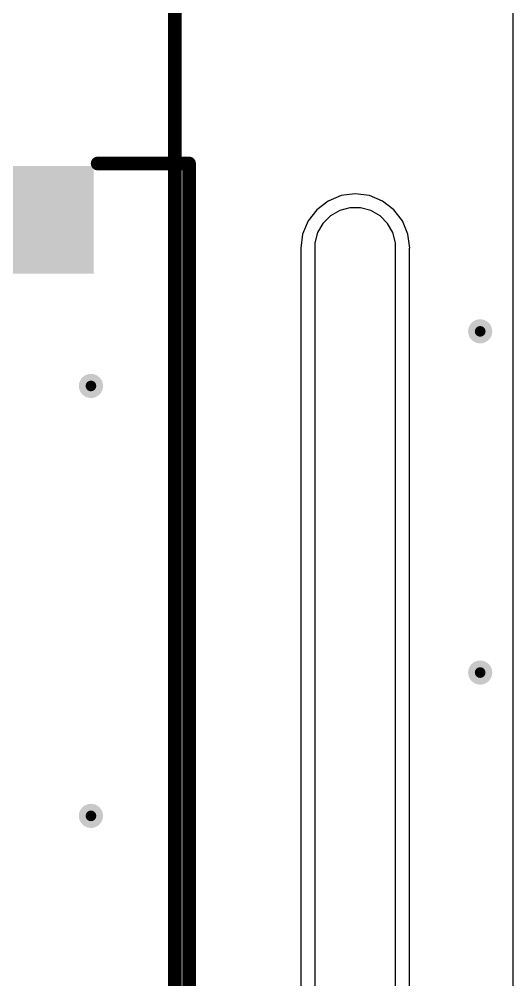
# Model space of a CAD drawing. Header units: millimetres. Extents: x -27 to 79, y -14 to 66.
# Drawn here: x 69.61 to 78.79, y 20.01 to 37.89 of the extents above; entities that cross this region are included whole.
import ezdxf

# ---------------------------------------------------------------- set-up
doc = ezdxf.new("R2010")
doc.units = ezdxf.units.MM
for name, color, linetype in [('BottomLayer', 5, 'Continuous'), ('BottomOverlay', 54, 'Continuous'), ('MultiLayer', 9, 'Continuous'), ('TopLayer', 1, 'Continuous'), ('TopOverlay', 2, 'Continuous'), ('TopPaste', 8, 'Continuous'), ('TopSolder', 216, 'Continuous'), ('ViaHoleLayer', 16, 'Continuous')]:
    doc.layers.add(name, color=color, linetype=linetype)

msp = doc.modelspace()

# ---------------------------------------------------------------- hatches: boundary and pattern name
at = {"layer": 'BottomLayer'}
h = msp.add_hatch(color=5, dxfattribs=at)
edge = h.paths.add_edge_path()
edge.add_arc((78.18, 32.079), 0.225, 0, 360)
h = msp.add_hatch(color=5, dxfattribs=at)
edge = h.paths.add_edge_path()
edge.add_arc((70.941, 31.063), 0.225, 0, 360)
h = msp.add_hatch(color=5, dxfattribs=at)
edge = h.paths.add_edge_path()
edge.add_arc((78.18, 25.729), 0.225, 0, 360)
h = msp.add_hatch(color=5, dxfattribs=at)
edge = h.paths.add_edge_path()
edge.add_arc((70.941, 23.062), 0.225, 0, 360)
at = {"layer": 'TopLayer'}
msp.add_hatch(color=1, dxfattribs=at).paths.add_polyline_path([(68.69, 33.253), (68.69, 35.053), (70.89, 35.053), (70.89, 33.253)])
h = msp.add_hatch(color=1, dxfattribs=at)
edge = h.paths.add_edge_path()
edge.add_arc((78.18, 32.079), 0.225, 0, 360)
h = msp.add_hatch(color=1, dxfattribs=at)
edge = h.paths.add_edge_path()
edge.add_arc((70.941, 31.063), 0.225, 0, 360)
h = msp.add_hatch(color=1, dxfattribs=at)
edge = h.paths.add_edge_path()
edge.add_arc((78.18, 25.729), 0.225, 0, 360)
h = msp.add_hatch(color=1, dxfattribs=at)
edge = h.paths.add_edge_path()
edge.add_arc((70.941, 23.062), 0.225, 0, 360)
at = {"layer": 'TopPaste'}
msp.add_hatch(color=8, dxfattribs=at).paths.add_polyline_path([(68.69, 33.253), (68.69, 35.053), (70.89, 35.053), (70.89, 33.253)])
at = {"layer": 'TopSolder'}
msp.add_hatch(color=216, dxfattribs=at).paths.add_polyline_path([(68.589, 33.151), (68.589, 35.154), (70.992, 35.154), (70.992, 33.151)])
at = {"layer": 'ViaHoleLayer'}
h = msp.add_hatch(color=16, dxfattribs=at)
edge = h.paths.add_edge_path()
edge.add_arc((78.18, 32.079), 0.1, 0, 360)
h = msp.add_hatch(color=16, dxfattribs=at)
edge = h.paths.add_edge_path()
edge.add_arc((70.941, 31.063), 0.1, 0, 360)
h = msp.add_hatch(color=16, dxfattribs=at)
edge = h.paths.add_edge_path()
edge.add_arc((78.18, 25.729), 0.1, 0, 360)
h = msp.add_hatch(color=16, dxfattribs=at)
edge = h.paths.add_edge_path()
edge.add_arc((70.941, 23.062), 0.1, 0, 360)

# ---------------------------------------------------------------- linework, layer by layer
at = {"layer": 'BottomLayer'}
for p, q in [((78.786, 45), (78.786, 0)), ((75.35, 34.504), (75.14, 34.343)), ((75.594, 34.605), (75.35, 34.504)), ((75.856, 34.64), (75.594, 34.605)), ((76.119, 34.605), (75.856, 34.64)), ((76.363, 34.504), (76.119, 34.605)), ((76.573, 34.343), (76.363, 34.504)), ((75.14, 34.343), (74.979, 34.133)), ((76.734, 34.133), (76.573, 34.343)), ((74.979, 34.133), (74.878, 33.889)), ((76.835, 33.889), (76.734, 34.133)), ((74.878, 33.889), (74.843, 33.627)), ((76.869, 33.627), (76.835, 33.889)), ((74.843, 33.627), (74.847, 33.627)), ((74.847, 33.627), (74.847, 33.626)), ((74.847, 33.626), (74.847, 11.368)), ((76.866, 11.368), (76.866, 33.627)), ((76.866, 33.627), (76.869, 33.627))]:
    msp.add_line(p, q, dxfattribs=at)
at = {"layer": 'BottomOverlay', "const_width": 0.254}
msp.add_lwpolyline([(72.5, -2.5), (72.5, 47.5)], dxfattribs=at)
at = {"layer": 'MultiLayer'}
for p, q in [((75.567, 34.326), (75.396, 34.227)), ((75.758, 34.377), (75.567, 34.326)), ((75.955, 34.377), (75.758, 34.377)), ((76.146, 34.326), (75.955, 34.377)), ((76.317, 34.227), (76.146, 34.326)), ((75.396, 34.227), (75.256, 34.087)), ((76.457, 34.087), (76.317, 34.227)), ((75.256, 34.087), (75.157, 33.916)), ((76.556, 33.916), (76.457, 34.087)), ((75.157, 33.916), (75.106, 33.725)), ((76.607, 33.725), (76.556, 33.916)), ((75.106, 33.725), (75.106, 33.627)), ((75.106, 33.627), (75.106, 11.367)), ((75.106, 33.627), (75.106, 33.627)), ((76.607, 33.627), (76.607, 33.725)), ((76.607, 11.367), (76.607, 33.627))]:
    msp.add_line(p, q, dxfattribs=at)
at = {"layer": 'TopLayer'}
for p, q in [((78.786, 45), (78.786, 0)), ((75.35, 34.504), (75.14, 34.343)), ((75.594, 34.605), (75.35, 34.504)), ((75.856, 34.64), (75.594, 34.605)), ((76.119, 34.605), (75.856, 34.64)), ((76.363, 34.504), (76.119, 34.605)), ((76.573, 34.343), (76.363, 34.504)), ((75.14, 34.343), (74.979, 34.133)), ((76.734, 34.133), (76.573, 34.343)), ((74.979, 34.133), (74.878, 33.889)), ((76.835, 33.889), (76.734, 34.133)), ((74.878, 33.889), (74.843, 33.627)), ((76.869, 33.627), (76.835, 33.889)), ((74.843, 33.627), (74.847, 33.627)), ((74.847, 33.627), (74.847, 33.626)), ((74.847, 33.626), (74.847, 11.368)), ((76.866, 11.368), (76.866, 33.627)), ((76.866, 33.627), (76.869, 33.627))]:
    msp.add_line(p, q, dxfattribs=at)
at = {"layer": 'TopOverlay', "const_width": 0.254}
for points in [[(71.066, 35.203), (72.765, 35.203)], [(72.765, 9.803), (72.765, 35.203)]]:
    msp.add_lwpolyline(points, dxfattribs=at)
at = {"layer": 'TopOverlay', "const_width": 0.127}
for points in [[(71.002, 35.203, 1), (71.129, 35.203, 1)], [(72.702, 35.203, 1), (72.829, 35.203, 1)], [(72.702, 35.203, 1), (72.829, 35.203, 1)]]:
    msp.add_lwpolyline(points, format="xyb", close=True, dxfattribs=at)

doc.saveas('drawing.dxf')
